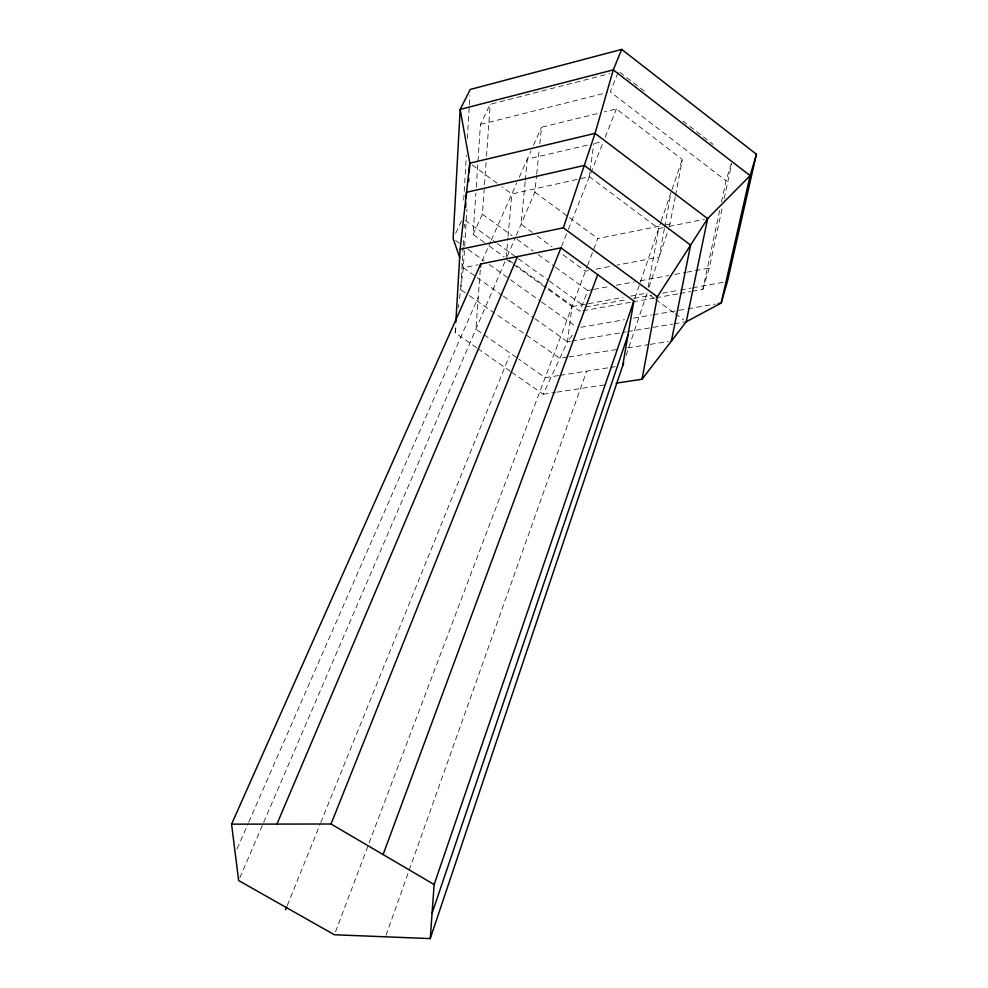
<?xml version="1.0" encoding="UTF-8"?>
<svg xmlns="http://www.w3.org/2000/svg" width="988" height="988" viewBox="0 0 988 988"><rect width="100%" height="100%" fill="white"/><g stroke="black" fill="none" stroke-linecap="round" stroke-linejoin="round"><path stroke-width="0.74" stroke-dasharray="4.94 3.71" d="M476.587 347.751L455.209 332.845L455.567 326.769M463.693 200.095L466.348 155.524M467.349 138.616L469.263 106.334M469.349 104.802L469.905 95.577M463.199 247.025L460.618 289.595L468.151 294.807M463.298 245.506L463.854 236.379M464.397 227.265L464.582 224.214M459.494 298.549L463.347 267.736L464.582 247.753M464.669 246.21L466.954 209.308M484.305 242.492L473.129 234.452L475.858 193.191M476.265 187.078L480.427 124.414L490.196 104.333L609.67 73.606M473.129 234.452L482.391 214.211L486.084 162.328M486.516 156.215L490.196 104.333M480.267 269.983L475.944 329.09L517.465 358.236M506.177 257.633L507.943 237.886M508.054 236.416L511.846 193.932M525.147 181.841L521.071 224.214L532.211 232.341M525.283 180.335L527.32 159.142L588.552 144.828M516.267 235.379L534.866 192.166L536.57 175.555M536.719 174.049L539.189 149.88M539.819 143.84L541.51 127.23L598.432 113.348M455.209 332.845L456.135 325.385M458.383 307.49L458.753 304.514M511.784 372.303L543.215 394.212L567.445 341.774L572.015 306.638L506.066 259.091M589.367 176.704L589.96 172.221M590.157 170.726L593.689 143.828M648.116 287.175L658.675 228.512M664.393 228.537L659.157 257.078L617.043 265.117M664.665 227.042L670.716 193.994M669.308 226.845L675.31 196.97M675.582 195.476L682.3 159.476L616.401 108.964L604.421 111.891M692.205 291.299L702.826 289.41L719.906 209.431M721.512 201.885L726.032 180.755L732.17 160.883M702.826 289.41L709.285 268.044L722.24 207.727M724.192 198.674L731.639 163.983M626.133 355.396L647.054 293.127L654.377 298.537M648.98 287.36L668.827 228.29M634.839 298.154L639.792 283.655M640.298 282.21L660.639 222.745M661.133 221.312L671 192.499M671.976 189.622L682.3 159.476M385.999 935.352L586.674 371.167M592.22 289.682L587.712 290.509L579.968 311.294L547.673 288.064M335.475 931.882L587.057 266.896M587.588 265.476L597.777 238.553L659.7 226.104M561.542 246.432L567.791 230.772M568.359 229.352L603.483 141.333M605.175 137.11L616.401 108.964M287.261 905.539L320.223 823.98M320.791 822.547L509.265 356.112M618.068 72.667L610.251 91.847L726.032 180.755M239.849 877.715L263.03 823.844M263.635 822.424L505.436 260.548M507.264 256.3L515.674 236.774M237.046 848.89L248.161 823.498M248.766 822.09L478.278 297.19M481.959 261.141L490.666 241.554M491.295 240.158L516.798 182.805M519.268 177.235L531.025 150.818M533.495 145.273L541.51 127.23M455.666 233.316L461.976 219.879M534.829 318.581L567.445 341.774L573.423 333.623M480.427 124.414L607.262 92.588M594.529 143.433L601.988 141.679M663.096 227.66L658.65 228.574L589.391 176.654L511.821 193.994L501.929 186.744M669.037 226.462L704.654 219.213M665.739 224.881L670.272 223.967M461.816 263.388L463.347 267.736L478.069 264.784M588.453 270.564L585.452 271.144L560.69 253.089M595.974 269.131L611.016 266.266M593.714 289.398L610.226 286.347M616.228 285.248L634.247 281.913M640.249 280.802L668.765 275.541M674.767 274.429L685.277 272.49M686.771 272.206L709.285 268.044M572.015 306.638L587.045 303.896M588.527 303.674L623.045 297.425M630.529 296.141L647.054 293.127M585.378 307.033L627.689 299.45M633.728 298.376L651.858 295.116M662.429 293.226L679.052 290.25M680.559 289.978L691.143 288.076M692.65 287.804L724.377 282.123M583.006 310.751L631.542 302.106M633.061 301.834L654.291 298.055M655.81 297.783L678.558 293.732M680.077 293.461L690.686 291.571M580.709 327.275L624.515 319.717M633.58 318.161L651.71 315.024M653.216 314.764L686.45 309.034M687.957 308.775L715.151 304.082M567.445 341.774L570.447 341.268M571.953 341.008L626.083 331.894M627.59 331.647L672.705 324.052M674.211 323.792L684.733 322.026M558.492 375.576L545.154 377.663L518.725 359.113M559.974 375.341L609.213 367.635M610.708 367.4L615.215 366.696M567.347 357.113L559.813 358.274L495.778 313.937M568.866 356.89L618.599 349.233M627.652 347.838L648.758 344.59M650.265 344.355L668.345 341.564M543.215 394.212L555.38 392.372M556.899 392.137L605.545 384.777M469.411 295.684L494.519 313.073M477.834 348.628L510.524 371.426M463.347 267.736L475.895 276.665M477.142 277.554L502.225 295.387M503.485 296.289L533.582 317.691M455.641 240.479L459.383 243.147M468.102 249.384L484.281 260.968M489.27 264.537L509.191 278.789M510.438 279.678L540.337 301.068M541.572 301.958L576.449 326.904M489.27 246.061L504.189 256.794M509.153 260.363L515.366 264.833M516.613 265.723L546.426 287.162M465.089 220.324L496.087 242.678M497.322 243.567L517.169 257.868M518.416 258.77L548.179 280.222M549.414 281.111L584.143 306.144M482.391 214.211L512.13 235.749M517.082 239.343L533.187 251.014M538.151 254.608L554.256 266.278M555.491 267.168L587.712 290.509M655.612 299.438L673.989 312.838M675.212 313.727L683.782 319.989M537.163 235.947L552.02 246.778M472.264 164.996L496.989 183.113M534.866 192.166L568.174 216.73M569.409 217.632L597.777 238.553M619.846 72.235L646.523 92.872M682.893 121.005L713.213 144.458"/><path stroke-width="1.48" d="M455.839 322.212L460.136 249.309L469.794 163.181L460.173 109.396L470.263 89.439L621.711 49.4L756.425 154.252L727.403 281.58L721.191 303.044L686.24 321.767L642.027 379.244L616.179 383.159M465.607 207.492L465.879 202.935M466.163 198.366L466.521 192.29L584.279 165.453L690.587 245.098L671.371 341.107M468.658 181.631L468.843 178.556M469.226 172.406L469.794 163.181L595.06 133.368L707.63 218.607L686.24 321.767M430.237 938.6L434.14 884.532L633.839 301.044L560.974 247.852L480.711 263.944L231.575 824.153L238.627 880.543L334.389 934.759L430.237 938.6L623.7 362.633M480.489 266.97L480.711 263.944M622.736 365.523L633.839 301.044M642.027 379.244L657.341 296.795L707.63 218.607L750.127 175.642L756.425 154.252M460.136 249.309L563.321 227.845L595.06 133.368L613.276 69.876L621.711 49.4M432.065 913.27L627.973 335.093M383.109 854.571L597.678 274.652M231.575 824.153L331.029 824.004L560.974 247.852M285.532 909.825L286.681 906.972M276.936 824.078L517.514 256.571M718.177 303.563L721.191 303.044L750.127 175.642L613.276 69.876L460.173 109.396L453.146 238.688L459.778 257.572M331.029 824.004L434.14 884.532M563.321 227.845L657.341 296.795"/></g></svg>
